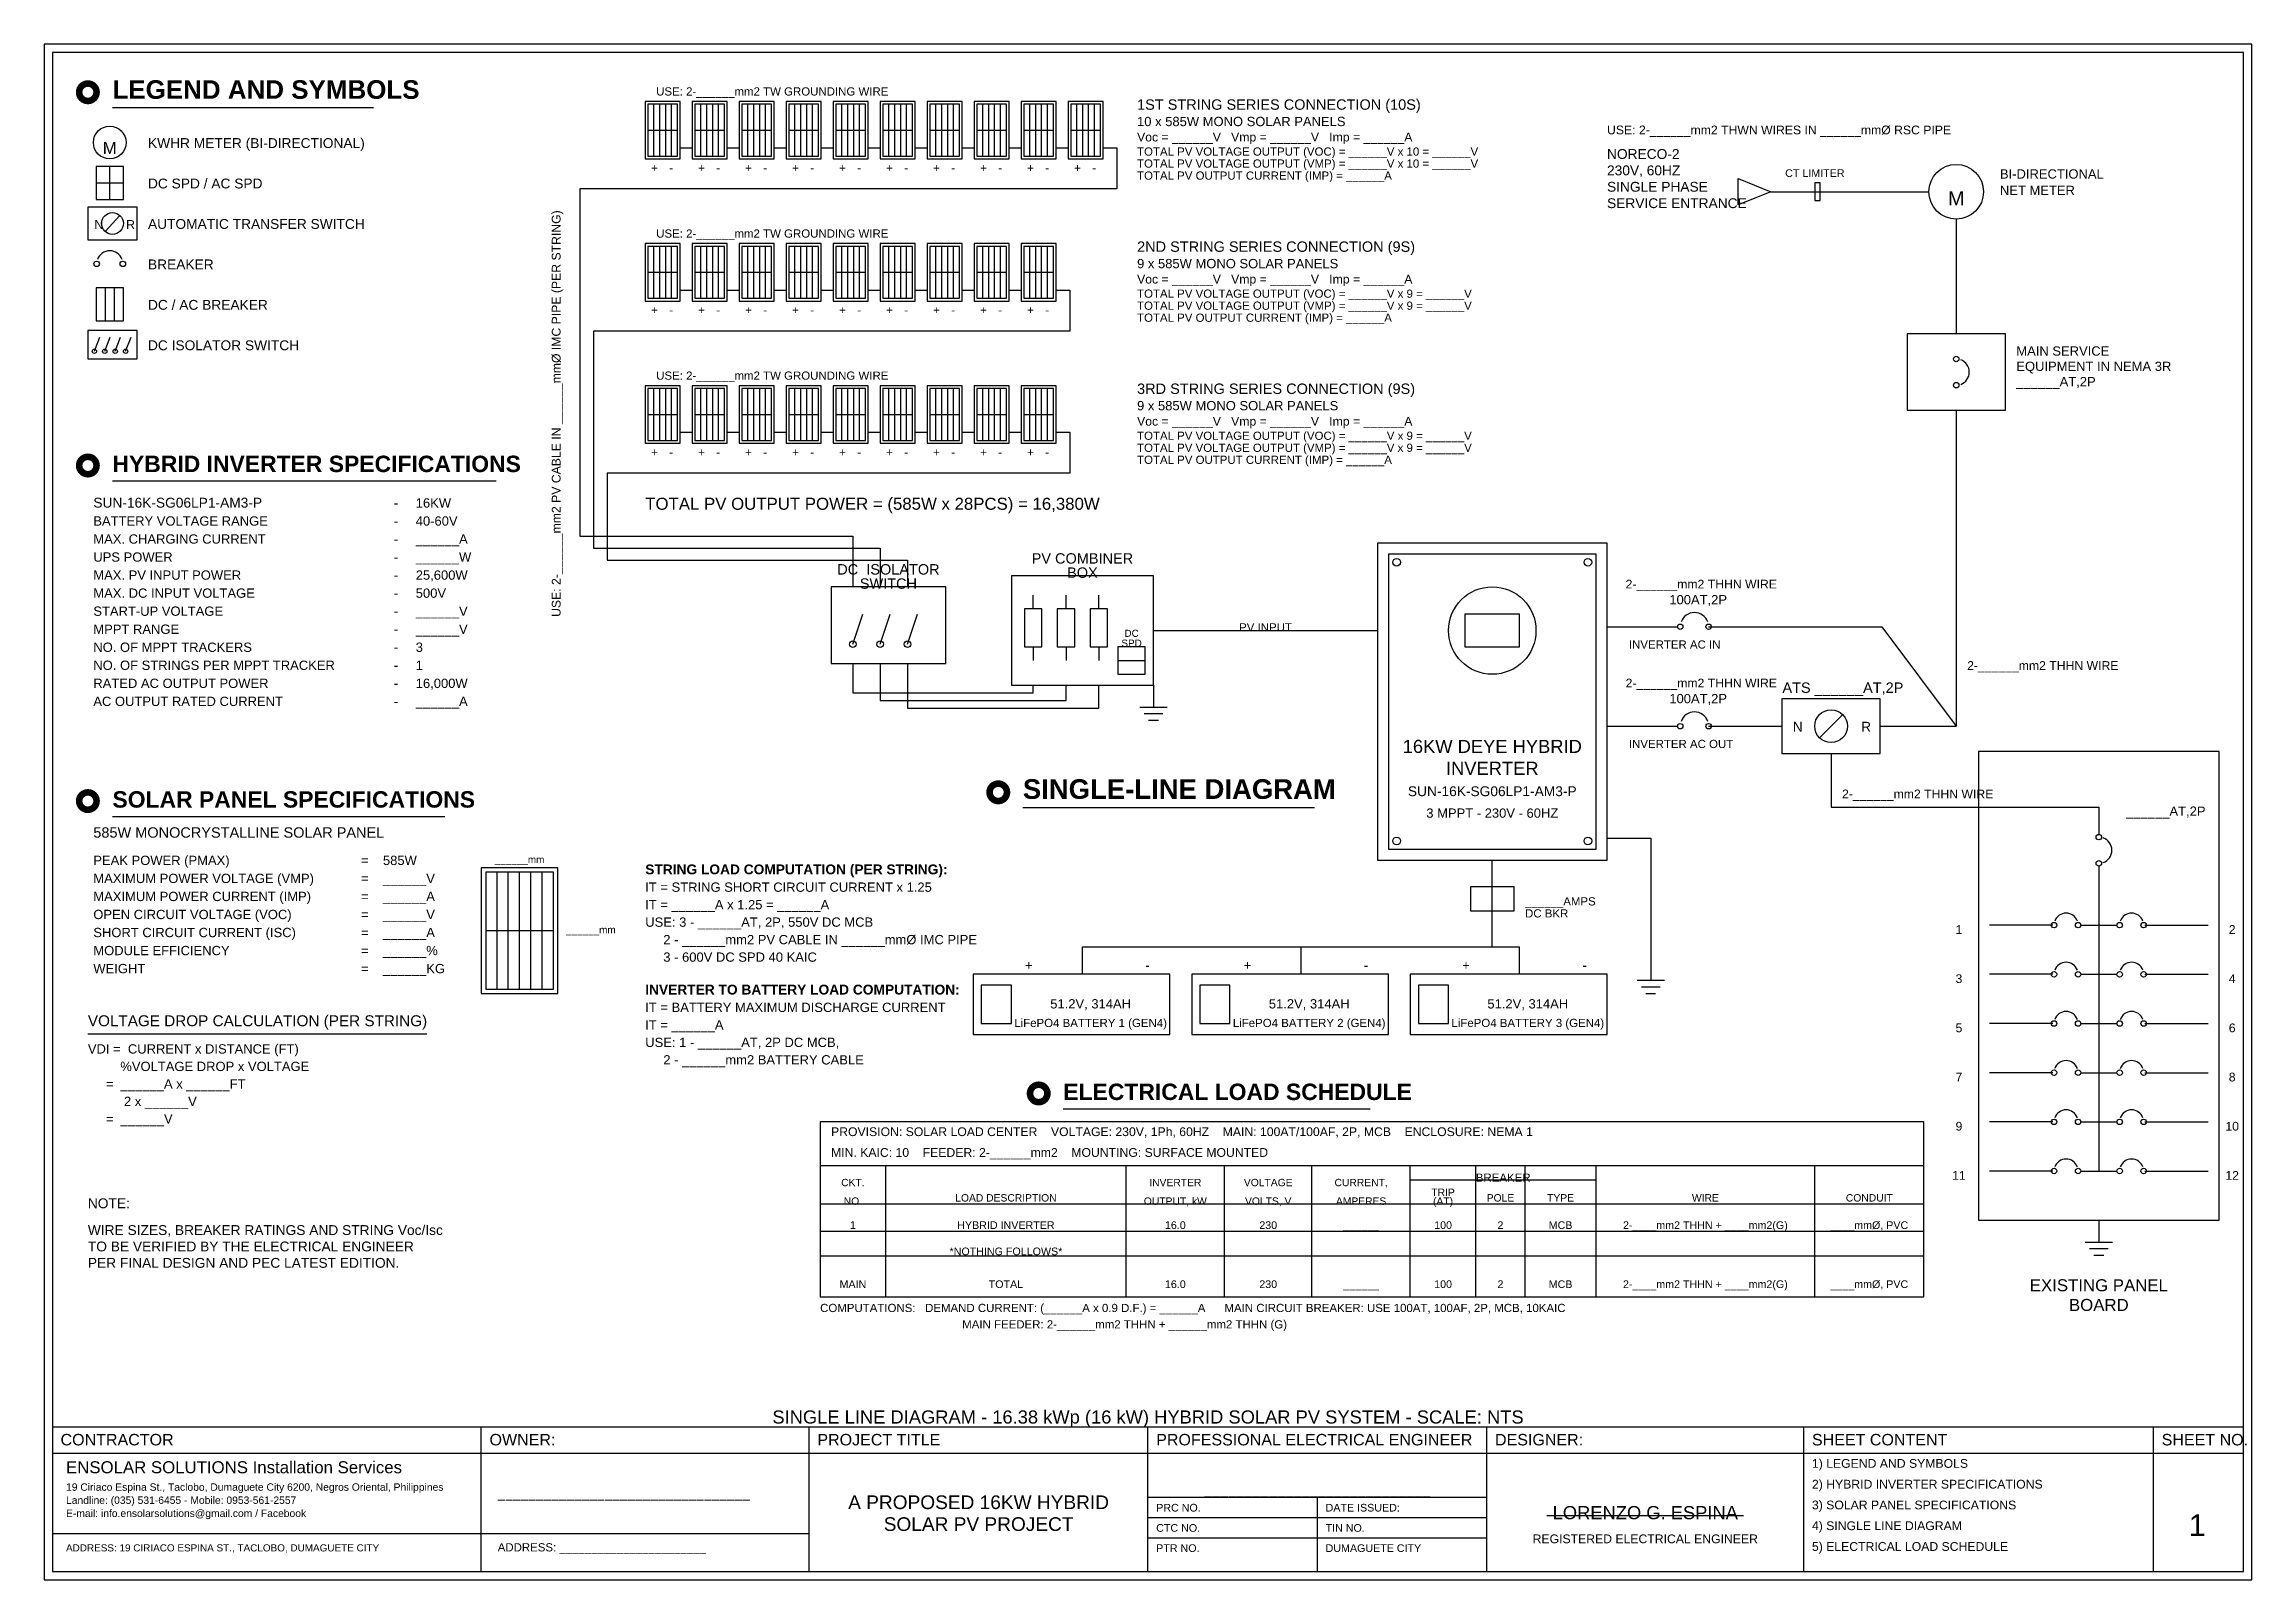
# Model space of a CAD drawing. Header units: metres. Extents: x 8 to 412, y 8 to 289.
import ezdxf
from ezdxf.enums import TextEntityAlignment as Align

# ---------------------------------------------------------------- set-up
doc = ezdxf.new("R2010")
doc.units = ezdxf.units.M
for name, color, linetype in [('AC', 5, 'Continuous'), ('BATTERY', 4, 'Continuous'), ('BORDER', 7, 'Continuous'), ('DC', 1, 'Continuous'), ('LEGEND', 7, 'Continuous'), ('NOTES', 8, 'Continuous'), ('PV', 3, 'Continuous'), ('TEXT', 7, 'Continuous'), ('TITLE', 7, 'Continuous')]:
    doc.layers.add(name, color=color, linetype=linetype)
doc.styles.add('ENSOLAR', font='arial.ttf')
doc.styles.add('ENSOLAR_BOLD', font='arialbd.ttf')

msp = doc.modelspace()

# ---------------------------------------------------------------- hatches: boundary and pattern name
at = {"layer": 'TEXT'}
h = msp.add_hatch(color=7, dxfattribs=at)
edge = h.paths.add_edge_path()
edge.add_arc((16, 280.2), 2.2, 0, 360)
edge = h.paths.add_edge_path()
edge.add_arc((16, 280.2), 1, 0, 360, ccw=False)
h = msp.add_hatch(color=7, dxfattribs=at)
edge = h.paths.add_edge_path()
edge.add_arc((16, 211.9), 2.2, 0, 360)
edge = h.paths.add_edge_path()
edge.add_arc((16, 211.9), 1, 0, 360, ccw=False)
h = msp.add_hatch(color=7, dxfattribs=at)
edge = h.paths.add_edge_path()
edge.add_arc((182.6, 152.1), 2.2, 0, 360)
edge = h.paths.add_edge_path()
edge.add_arc((182.6, 152.1), 1, 0, 360, ccw=False)
h = msp.add_hatch(color=7, dxfattribs=at)
edge = h.paths.add_edge_path()
edge.add_arc((16, 150.5), 2.2, 0, 360)
edge = h.paths.add_edge_path()
edge.add_arc((16, 150.5), 1, 0, 360, ccw=False)
h = msp.add_hatch(color=7, dxfattribs=at)
edge = h.paths.add_edge_path()
edge.add_arc((190, 97), 2.2, 0, 360)
edge = h.paths.add_edge_path()
edge.add_arc((190, 97), 1, 0, 360, ccw=False)

# ---------------------------------------------------------------- linework, layer by layer
at = {"layer": 'AC'}
for p, q in [((324, 262), (352.9, 262)), ((357.9, 257), (357.9, 236)), ((357.9, 222), (357.9, 164.2)), ((294, 182.4), (306.9, 182.4)), ((312.6, 182.4), (344.3, 182.4)), ((344.3, 182.4), (357.9, 164.2)), ((333, 162.2), (337, 166.2)), ((294, 164.2), (306.9, 164.2)), ((312.6, 164.2), (326, 164.2)), ((344, 164.2), (357.9, 164.2)), ((335, 159.2), (335, 149.4)), ((335, 149.4), (384, 149.4)), ((384, 149.4), (384, 144.4)), ((384, 138.6), (384, 82.8)), ((375.6, 127.8), (364, 127.8)), ((380.7, 127.8), (387.3, 127.8)), ((392.4, 127.8), (404, 127.8)), ((375.6, 118.8), (364, 118.8)), ((380.7, 118.8), (387.3, 118.8)), ((392.4, 118.8), (404, 118.8)), ((375.6, 109.8), (364, 109.8)), ((380.7, 109.8), (387.3, 109.8)), ((392.4, 109.8), (404, 109.8)), ((375.6, 100.8), (364, 100.8)), ((380.7, 100.8), (387.3, 100.8)), ((392.4, 100.8), (404, 100.8)), ((375.6, 91.8), (364, 91.8)), ((380.7, 91.8), (387.3, 91.8)), ((392.4, 91.8), (404, 91.8)), ((375.6, 82.8), (364, 82.8)), ((380.7, 82.8), (387.3, 82.8)), ((392.4, 82.8), (404, 82.8)), ((384, 73.8), (384, 69.8)), ((381.5, 69.8), (386.5, 69.8)), ((382.3, 68.6), (385.7, 68.6)), ((383.1, 67.4), (384.9, 67.4))]:
    msp.add_line(p, q, dxfattribs=at)
for points in [[(318, 259.6), (318, 264.4), (324, 262)], [(332, 260.4), (333, 260.4), (333, 263.6), (332, 263.6)], [(348.9, 222), (366.9, 222), (366.9, 236), (348.9, 236)], [(326, 159.2), (344, 159.2), (344, 169.2), (326, 169.2)], [(362, 73.8), (406, 73.8), (406, 159.6), (362, 159.6)]]:
    msp.add_lwpolyline(points, close=True, dxfattribs=at)
for centre, radius in [((357.9, 262), 5), ((357.9, 231.4), 0.5), ((357.9, 226.6), 0.5), ((307.4, 182.4), 0.5), ((312.6, 182.4), 0.5), ((335, 164.2), 3), ((307.4, 164.2), 0.5), ((312.6, 164.2), 0.5), ((384, 143.9), 0.5), ((384, 139.1), 0.5), ((375.8, 127.8), 0.5), ((380.2, 127.8), 0.5), ((387.8, 127.8), 0.5), ((392.2, 127.8), 0.5), ((375.8, 118.8), 0.5), ((380.2, 118.8), 0.5), ((387.8, 118.8), 0.5), ((392.2, 118.8), 0.5), ((375.8, 109.8), 0.5), ((380.2, 109.8), 0.5), ((387.8, 109.8), 0.5), ((392.2, 109.8), 0.5), ((375.8, 100.8), 0.5), ((380.2, 100.8), 0.5), ((387.8, 100.8), 0.5), ((392.2, 100.8), 0.5), ((375.8, 91.8), 0.5), ((380.2, 91.8), 0.5), ((387.8, 91.8), 0.5), ((392.2, 91.8), 0.5), ((375.8, 82.8), 0.5), ((380.2, 82.8), 0.5), ((387.8, 82.8), 0.5), ((392.2, 82.8), 0.5)]:
    msp.add_circle(centre, radius, dxfattribs=at)
for centre, radius, start, end in [((357.9, 229), 2.4, 290, 70), ((310, 182.4), 2.6, 20, 160), ((310, 164.2), 2.6, 20, 160), ((384, 141.5), 2.4, 290, 70), ((378, 127.8), 2.2, 20, 160), ((390, 127.8), 2.2, 20, 160), ((378, 118.8), 2.2, 20, 160), ((390, 118.8), 2.2, 20, 160), ((378, 109.8), 2.2, 20, 160), ((390, 109.8), 2.2, 20, 160), ((378, 100.8), 2.2, 20, 160), ((390, 100.8), 2.2, 20, 160), ((378, 91.8), 2.2, 20, 160), ((390, 91.8), 2.2, 20, 160), ((378, 82.8), 2.2, 20, 160), ((390, 82.8), 2.2, 20, 160)]:
    msp.add_arc(centre, radius, start, end, dxfattribs=at)
at = {"layer": 'BATTERY'}
for p, q in [((273, 123.8), (273, 139.7)), ((198, 118.8), (198, 123.8)), ((198, 123.8), (278, 123.8)), ((238, 118.8), (238, 123.8)), ((278, 118.8), (278, 123.8))]:
    msp.add_line(p, q, dxfattribs=at)
for points in [[(269, 130.4), (277, 130.4), (277, 134.8), (269, 134.8)], [(178, 107.8), (214, 107.8), (214, 118.8), (178, 118.8)], [(218, 107.8), (254, 107.8), (254, 118.8), (218, 118.8)], [(258, 107.8), (294, 107.8), (294, 118.8), (258, 118.8)], [(179.5, 109.8), (185, 109.8), (185, 116.8), (179.5, 116.8)], [(219.5, 109.8), (225, 109.8), (225, 116.8), (219.5, 116.8)], [(259.5, 109.8), (265, 109.8), (265, 116.8), (259.5, 116.8)]]:
    msp.add_lwpolyline(points, close=True, dxfattribs=at)
at = {"layer": 'BORDER'}
for points in [[(8, 8), (412, 8), (412, 289), (8, 289)], [(9.5, 9.5), (410.5, 9.5), (410.5, 287.5), (9.5, 287.5)]]:
    msp.add_lwpolyline(points, close=True, dxfattribs=at)
at = {"layer": 'DC'}
for p, q in [((201.8, 270), (204.3, 270)), ((204.3, 270), (204.3, 262.5)), ((204.3, 262.5), (106, 262.5)), ((106, 262.5), (106, 199)), ((193.2, 244), (195.7, 244)), ((195.7, 244), (195.7, 236.5)), ((195.7, 236.5), (108.5, 236.5)), ((108.5, 236.5), (108.5, 196.8)), ((193.2, 218), (195.7, 218)), ((195.7, 218), (195.7, 210.5)), ((195.7, 210.5), (111, 210.5)), ((111, 210.5), (111, 194.6)), ((106, 199), (156, 199)), ((156, 199), (156, 189.7)), ((108.5, 196.8), (161, 196.8)), ((111, 194.6), (166, 194.6)), ((161, 196.8), (161, 189.7)), ((166, 194.6), (166, 189.7)), ((189, 185.7), (189, 188.2)), ((195, 185.7), (195, 188.2)), ((201, 185.7), (201, 188.2)), ((156, 179.2), (157.8, 184.7)), ((161, 179.2), (162.8, 184.7)), ((166, 179.2), (167.8, 184.7)), ((189, 178.7), (189, 176.2)), ((195, 178.7), (195, 176.2)), ((201, 178.7), (201, 176.2)), ((211, 181.7), (252, 181.7)), ((156, 175.7), (156, 170.3)), ((161, 175.7), (161, 168.9)), ((166, 175.7), (166, 167.5)), ((204.5, 176.2), (209.5, 176.2)), ((156, 170.3), (189, 170.3)), ((189, 170.3), (189, 171.7)), ((195, 168.9), (195, 171.7)), ((201, 167.5), (201, 171.7)), ((211, 171.7), (211, 167.7)), ((161, 168.9), (195, 168.9)), ((166, 167.5), (201, 167.5)), ((208.5, 167.7), (213.5, 167.7)), ((209.3, 166.5), (212.7, 166.5)), ((210.1, 165.3), (211.9, 165.3)), ((294, 143.7), (302, 143.7)), ((302, 143.7), (302, 121.7)), ((302, 121.7), (302, 117.7)), ((299.5, 117.7), (304.5, 117.7)), ((300.3, 116.5), (303.7, 116.5)), ((301.1, 115.3), (302.9, 115.3))]:
    msp.add_line(p, q, dxfattribs=at)
for points in [[(252, 139.7), (294, 139.7), (294, 197.7), (252, 197.7)], [(254, 141.7), (292, 141.7), (292, 195.7), (254, 195.7)], [(185, 171.7), (211, 171.7), (211, 191.7), (185, 191.7)], [(152, 175.7), (173, 175.7), (173, 189.7), (152, 189.7)], [(187.4, 178.7), (190.6, 178.7), (190.6, 185.7), (187.4, 185.7)], [(193.4, 178.7), (196.6, 178.7), (196.6, 185.7), (193.4, 185.7)], [(199.4, 178.7), (202.6, 178.7), (202.6, 185.7), (199.4, 185.7)], [(268, 178.7), (278, 178.7), (278, 184.7), (268, 184.7)], [(204.5, 173.7), (209.5, 173.7), (209.5, 178.7), (204.5, 178.7)]]:
    msp.add_lwpolyline(points, close=True, dxfattribs=at)
for centre, radius in [((255.5, 194.2), 0.7), ((290.5, 194.2), 0.7), ((273, 181.7), 8), ((156, 179.2), 0.6), ((161, 179.2), 0.6), ((166, 179.2), 0.6), ((255.5, 143.2), 0.7), ((290.5, 143.2), 0.7)]:
    msp.add_circle(centre, radius, dxfattribs=at)
at = {"layer": 'LEGEND'}
for p, q in [((17.5, 263.6), (22.5, 263.6)), ((20, 260.6), (20, 266.6)), ((19.2, 254.8), (21.8, 257.6)), ((19.2, 238.4), (19.2, 244.4)), ((20.9, 238.4), (20.9, 244.4)), ((17.2, 232.8), (18.2, 235.4)), ((19.1, 232.8), (20.1, 235.4)), ((21, 232.8), (22, 235.4)), ((22.9, 232.8), (23.9, 235.4))]:
    msp.add_line(p, q, dxfattribs=at)
for points in [[(17.5, 260.6), (22.5, 260.6), (22.5, 266.6), (17.5, 266.6)], [(16, 253.2), (25, 253.2), (25, 259.2), (16, 259.2)], [(17.5, 238.4), (22.5, 238.4), (22.5, 244.4), (17.5, 244.4)], [(16, 231.4), (25, 231.4), (25, 236.6), (16, 236.6)]]:
    msp.add_lwpolyline(points, close=True, dxfattribs=at)
for centre, radius in [((20, 271), 3), ((20.5, 256.2), 2), ((17.6, 248.8), 0.5), ((22.4, 248.8), 0.5), ((17.2, 232.8), 0.4), ((19.1, 232.8), 0.4), ((21, 232.8), 0.4), ((22.9, 232.8), 0.4)]:
    msp.add_circle(centre, radius, dxfattribs=at)
msp.add_arc((20, 248.8), 2.4, 20, 160, dxfattribs=at)
at = {"layer": 'PV'}
for p, q in [((119.58, 268.5), (119.58, 278)), ((120.66, 268.5), (120.66, 278)), ((121.74, 268.5), (121.74, 278)), ((122.82, 268.5), (122.82, 278)), ((128.18, 268.5), (128.18, 278)), ((129.26, 268.5), (129.26, 278)), ((130.34, 268.5), (130.34, 278)), ((131.42, 268.5), (131.42, 278)), ((136.78, 268.5), (136.78, 278)), ((137.86, 268.5), (137.86, 278)), ((138.94, 268.5), (138.94, 278)), ((140.02, 268.5), (140.02, 278)), ((145.38, 268.5), (145.38, 278)), ((146.46, 268.5), (146.46, 278)), ((147.54, 268.5), (147.54, 278)), ((148.62, 268.5), (148.62, 278)), ((153.98, 268.5), (153.98, 278)), ((155.06, 268.5), (155.06, 278)), ((156.14, 268.5), (156.14, 278)), ((157.22, 268.5), (157.22, 278)), ((162.58, 268.5), (162.58, 278)), ((163.66, 268.5), (163.66, 278)), ((164.74, 268.5), (164.74, 278)), ((165.82, 268.5), (165.82, 278)), ((171.18, 268.5), (171.18, 278)), ((172.26, 268.5), (172.26, 278)), ((173.34, 268.5), (173.34, 278)), ((174.42, 268.5), (174.42, 278)), ((179.78, 268.5), (179.78, 278)), ((180.86, 268.5), (180.86, 278)), ((181.94, 268.5), (181.94, 278)), ((183.02, 268.5), (183.02, 278)), ((188.38, 268.5), (188.38, 278)), ((189.46, 268.5), (189.46, 278)), ((190.54, 268.5), (190.54, 278)), ((191.62, 268.5), (191.62, 278)), ((196.98, 268.5), (196.98, 278)), ((198.06, 268.5), (198.06, 278)), ((199.14, 268.5), (199.14, 278)), ((200.22, 268.5), (200.22, 278)), ((118.5, 273.25), (123.9, 273.25)), ((127.1, 273.25), (132.5, 273.25)), ((135.7, 273.25), (141.1, 273.25)), ((144.3, 273.25), (149.7, 273.25)), ((152.9, 273.25), (158.3, 273.25)), ((161.5, 273.25), (166.9, 273.25)), ((170.1, 273.25), (175.5, 273.25)), ((178.7, 273.25), (184.1, 273.25)), ((187.3, 273.25), (192.7, 273.25)), ((195.9, 273.25), (201.3, 273.25)), ((124.4, 270), (126.6, 270)), ((133, 270), (135.2, 270)), ((141.6, 270), (143.8, 270)), ((150.2, 270), (152.4, 270)), ((158.8, 270), (161, 270)), ((167.4, 270), (169.6, 270)), ((176, 270), (178.2, 270)), ((184.6, 270), (186.8, 270)), ((193.2, 270), (195.4, 270)), ((119.58, 242.5), (119.58, 252)), ((120.66, 242.5), (120.66, 252)), ((121.74, 242.5), (121.74, 252)), ((122.82, 242.5), (122.82, 252)), ((128.18, 242.5), (128.18, 252)), ((129.26, 242.5), (129.26, 252)), ((130.34, 242.5), (130.34, 252)), ((131.42, 242.5), (131.42, 252)), ((136.78, 242.5), (136.78, 252)), ((137.86, 242.5), (137.86, 252)), ((138.94, 242.5), (138.94, 252)), ((140.02, 242.5), (140.02, 252)), ((145.38, 242.5), (145.38, 252)), ((146.46, 242.5), (146.46, 252)), ((147.54, 242.5), (147.54, 252)), ((148.62, 242.5), (148.62, 252)), ((153.98, 242.5), (153.98, 252)), ((155.06, 242.5), (155.06, 252)), ((156.14, 242.5), (156.14, 252)), ((157.22, 242.5), (157.22, 252)), ((162.58, 242.5), (162.58, 252)), ((163.66, 242.5), (163.66, 252)), ((164.74, 242.5), (164.74, 252)), ((165.82, 242.5), (165.82, 252)), ((171.18, 242.5), (171.18, 252)), ((172.26, 242.5), (172.26, 252)), ((173.34, 242.5), (173.34, 252)), ((174.42, 242.5), (174.42, 252)), ((179.78, 242.5), (179.78, 252)), ((180.86, 242.5), (180.86, 252)), ((181.94, 242.5), (181.94, 252)), ((183.02, 242.5), (183.02, 252)), ((188.38, 242.5), (188.38, 252)), ((189.46, 242.5), (189.46, 252)), ((190.54, 242.5), (190.54, 252)), ((191.62, 242.5), (191.62, 252)), ((118.5, 247.25), (123.9, 247.25)), ((127.1, 247.25), (132.5, 247.25)), ((135.7, 247.25), (141.1, 247.25)), ((144.3, 247.25), (149.7, 247.25)), ((152.9, 247.25), (158.3, 247.25)), ((161.5, 247.25), (166.9, 247.25)), ((170.1, 247.25), (175.5, 247.25)), ((178.7, 247.25), (184.1, 247.25)), ((187.3, 247.25), (192.7, 247.25)), ((124.4, 244), (126.6, 244)), ((133, 244), (135.2, 244)), ((141.6, 244), (143.8, 244)), ((150.2, 244), (152.4, 244)), ((158.8, 244), (161, 244)), ((167.4, 244), (169.6, 244)), ((176, 244), (178.2, 244)), ((184.6, 244), (186.8, 244)), ((119.58, 216.5), (119.58, 226)), ((120.66, 216.5), (120.66, 226)), ((121.74, 216.5), (121.74, 226)), ((122.82, 216.5), (122.82, 226)), ((128.18, 216.5), (128.18, 226)), ((129.26, 216.5), (129.26, 226)), ((130.34, 216.5), (130.34, 226)), ((131.42, 216.5), (131.42, 226)), ((136.78, 216.5), (136.78, 226)), ((137.86, 216.5), (137.86, 226)), ((138.94, 216.5), (138.94, 226)), ((140.02, 216.5), (140.02, 226)), ((145.38, 216.5), (145.38, 226)), ((146.46, 216.5), (146.46, 226)), ((147.54, 216.5), (147.54, 226)), ((148.62, 216.5), (148.62, 226)), ((153.98, 216.5), (153.98, 226)), ((155.06, 216.5), (155.06, 226)), ((156.14, 216.5), (156.14, 226)), ((157.22, 216.5), (157.22, 226)), ((162.58, 216.5), (162.58, 226)), ((163.66, 216.5), (163.66, 226)), ((164.74, 216.5), (164.74, 226)), ((165.82, 216.5), (165.82, 226)), ((171.18, 216.5), (171.18, 226)), ((172.26, 216.5), (172.26, 226)), ((173.34, 216.5), (173.34, 226)), ((174.42, 216.5), (174.42, 226)), ((179.78, 216.5), (179.78, 226)), ((180.86, 216.5), (180.86, 226)), ((181.94, 216.5), (181.94, 226)), ((183.02, 216.5), (183.02, 226)), ((188.38, 216.5), (188.38, 226)), ((189.46, 216.5), (189.46, 226)), ((190.54, 216.5), (190.54, 226)), ((191.62, 216.5), (191.62, 226)), ((118.5, 221.25), (123.9, 221.25)), ((127.1, 221.25), (132.5, 221.25)), ((135.7, 221.25), (141.1, 221.25)), ((144.3, 221.25), (149.7, 221.25)), ((152.9, 221.25), (158.3, 221.25)), ((161.5, 221.25), (166.9, 221.25)), ((170.1, 221.25), (175.5, 221.25)), ((178.7, 221.25), (184.1, 221.25)), ((187.3, 221.25), (192.7, 221.25)), ((124.4, 218), (126.6, 218)), ((133, 218), (135.2, 218)), ((141.6, 218), (143.8, 218)), ((150.2, 218), (152.4, 218)), ((158.8, 218), (161, 218)), ((167.4, 218), (169.6, 218)), ((176, 218), (178.2, 218)), ((184.6, 218), (186.8, 218)), ((90.87, 116.1), (90.87, 137.5)), ((92.94, 116.1), (92.94, 137.5)), ((95.01, 116.1), (95.01, 137.5)), ((97.08, 116.1), (97.08, 137.5)), ((99.15, 116.1), (99.15, 137.5)), ((88.8, 126.8), (101.2, 126.8))]:
    msp.add_line(p, q, dxfattribs=at)
for points in [[(118, 268), (124.4, 268), (124.4, 278.5), (118, 278.5)], [(118.5, 268.5), (123.9, 268.5), (123.9, 278), (118.5, 278)], [(126.6, 268), (133, 268), (133, 278.5), (126.6, 278.5)], [(127.1, 268.5), (132.5, 268.5), (132.5, 278), (127.1, 278)], [(135.2, 268), (141.6, 268), (141.6, 278.5), (135.2, 278.5)], [(135.7, 268.5), (141.1, 268.5), (141.1, 278), (135.7, 278)], [(143.8, 268), (150.2, 268), (150.2, 278.5), (143.8, 278.5)], [(144.3, 268.5), (149.7, 268.5), (149.7, 278), (144.3, 278)], [(152.4, 268), (158.8, 268), (158.8, 278.5), (152.4, 278.5)], [(152.9, 268.5), (158.3, 268.5), (158.3, 278), (152.9, 278)], [(161, 268), (167.4, 268), (167.4, 278.5), (161, 278.5)], [(161.5, 268.5), (166.9, 268.5), (166.9, 278), (161.5, 278)], [(169.6, 268), (176, 268), (176, 278.5), (169.6, 278.5)], [(170.1, 268.5), (175.5, 268.5), (175.5, 278), (170.1, 278)], [(178.2, 268), (184.6, 268), (184.6, 278.5), (178.2, 278.5)], [(178.7, 268.5), (184.1, 268.5), (184.1, 278), (178.7, 278)], [(186.8, 268), (193.2, 268), (193.2, 278.5), (186.8, 278.5)], [(187.3, 268.5), (192.7, 268.5), (192.7, 278), (187.3, 278)], [(195.4, 268), (201.8, 268), (201.8, 278.5), (195.4, 278.5)], [(195.9, 268.5), (201.3, 268.5), (201.3, 278), (195.9, 278)], [(118, 242), (124.4, 242), (124.4, 252.5), (118, 252.5)], [(118.5, 242.5), (123.9, 242.5), (123.9, 252), (118.5, 252)], [(126.6, 242), (133, 242), (133, 252.5), (126.6, 252.5)], [(127.1, 242.5), (132.5, 242.5), (132.5, 252), (127.1, 252)], [(135.2, 242), (141.6, 242), (141.6, 252.5), (135.2, 252.5)], [(135.7, 242.5), (141.1, 242.5), (141.1, 252), (135.7, 252)], [(143.8, 242), (150.2, 242), (150.2, 252.5), (143.8, 252.5)], [(144.3, 242.5), (149.7, 242.5), (149.7, 252), (144.3, 252)], [(152.4, 242), (158.8, 242), (158.8, 252.5), (152.4, 252.5)], [(152.9, 242.5), (158.3, 242.5), (158.3, 252), (152.9, 252)], [(161, 242), (167.4, 242), (167.4, 252.5), (161, 252.5)], [(161.5, 242.5), (166.9, 242.5), (166.9, 252), (161.5, 252)], [(169.6, 242), (176, 242), (176, 252.5), (169.6, 252.5)], [(170.1, 242.5), (175.5, 242.5), (175.5, 252), (170.1, 252)], [(178.2, 242), (184.6, 242), (184.6, 252.5), (178.2, 252.5)], [(178.7, 242.5), (184.1, 242.5), (184.1, 252), (178.7, 252)], [(186.8, 242), (193.2, 242), (193.2, 252.5), (186.8, 252.5)], [(187.3, 242.5), (192.7, 242.5), (192.7, 252), (187.3, 252)], [(118, 216), (124.4, 216), (124.4, 226.5), (118, 226.5)], [(126.6, 216), (133, 216), (133, 226.5), (126.6, 226.5)], [(135.2, 216), (141.6, 216), (141.6, 226.5), (135.2, 226.5)], [(143.8, 216), (150.2, 216), (150.2, 226.5), (143.8, 226.5)], [(152.4, 216), (158.8, 216), (158.8, 226.5), (152.4, 226.5)], [(161, 216), (167.4, 216), (167.4, 226.5), (161, 226.5)], [(169.6, 216), (176, 216), (176, 226.5), (169.6, 226.5)], [(178.2, 216), (184.6, 216), (184.6, 226.5), (178.2, 226.5)], [(186.8, 216), (193.2, 216), (193.2, 226.5), (186.8, 226.5)], [(118.5, 216.5), (123.9, 216.5), (123.9, 226), (118.5, 226)], [(127.1, 216.5), (132.5, 216.5), (132.5, 226), (127.1, 226)], [(135.7, 216.5), (141.1, 216.5), (141.1, 226), (135.7, 226)], [(144.3, 216.5), (149.7, 216.5), (149.7, 226), (144.3, 226)], [(152.9, 216.5), (158.3, 216.5), (158.3, 226), (152.9, 226)], [(161.5, 216.5), (166.9, 216.5), (166.9, 226), (161.5, 226)], [(170.1, 216.5), (175.5, 216.5), (175.5, 226), (170.1, 226)], [(178.7, 216.5), (184.1, 216.5), (184.1, 226), (178.7, 226)], [(187.3, 216.5), (192.7, 216.5), (192.7, 226), (187.3, 226)], [(88, 115.3), (102, 115.3), (102, 138.3), (88, 138.3)], [(88.8, 116.1), (101.2, 116.1), (101.2, 137.5), (88.8, 137.5)]]:
    msp.add_lwpolyline(points, close=True, dxfattribs=at)
at = {"layer": 'TEXT'}
for p, q in [((20.5, 277.4), (68.24, 277.4)), ((20.5, 209.1), (90.7, 209.1)), ((20.5, 147.7), (81.34, 147.7)), ((187.1, 149.3), (240.45, 149.3)), ((16, 107.9), (78, 107.9)), ((194.5, 94.2), (250.66, 94.2)), ((150, 83.8), (352, 83.8)), ((162, 59.8), (162, 83.8)), ((206, 59.8), (206, 83.8)), ((224, 59.8), (224, 83.8)), ((240, 59.8), (240, 83.8)), ((258, 59.8), (258, 83.8)), ((258, 81.2), (292, 81.2)), ((270, 59.8), (270, 83.8)), ((279, 59.8), (279, 83.8)), ((292, 59.8), (292, 83.8)), ((332, 59.8), (332, 83.8)), ((150, 76.8), (352, 76.8)), ((150, 71.8), (352, 71.8)), ((150, 67.3), (352, 67.3))]:
    msp.add_line(p, q, dxfattribs=at)
msp.add_lwpolyline([(150, 59.8), (352, 59.8), (352, 91.8), (150, 91.8)], close=True, dxfattribs=at)
at = {"layer": 'TITLE'}
for p, q in [((9.5, 36), (410.5, 36)), ((88, 9.5), (88, 36)), ((148, 9.5), (148, 36)), ((210, 9.5), (210, 36)), ((272, 9.5), (272, 36)), ((330, 9.5), (330, 36)), ((394, 9.5), (394, 36)), ((9.5, 31.2), (410.5, 31.2)), ((210, 23.1), (272, 23.1)), ((241, 9.5), (241, 23.1)), ((9.5, 16.5), (88, 16.5)), ((88, 16.5), (148, 16.5)), ((210, 19.4), (272, 19.4)), ((283, 19.8), (319, 19.8)), ((210, 15.7), (272, 15.7))]:
    msp.add_line(p, q, dxfattribs=at)

# ---------------------------------------------------------------- texts
at = {"layer": 'AC', "style": 'ENSOLAR'}
for s, height, p in [('M', 2.6, (357.9, 260.8)), ('1', 1.6, (358.4, 127)), ('2', 1.6, (408.4, 127)), ('3', 1.6, (358.4, 118)), ('4', 1.6, (408.4, 118)), ('5', 1.6, (358.4, 109)), ('6', 1.6, (408.4, 109)), ('7', 1.6, (358.4, 100)), ('8', 1.6, (408.4, 100)), ('9', 1.6, (358.4, 91)), ('10', 1.6, (408.4, 91)), ('11', 1.6, (358.4, 82)), ('12', 1.6, (408.4, 82))]:
    msp.add_text(s, height=height, dxfattribs=at).set_placement(p, align=Align.MIDDLE_CENTER)
for s, p in [('N', (328, 163.2)), ('R', (340.5, 163.2))]:
    msp.add_text(s, height=1.8, dxfattribs=at).set_placement(p)
at = {"layer": 'BATTERY', "style": 'ENSOLAR'}
for s, p in [('+', (187.5, 119.6)), ('-', (209.5, 119.6)), ('+', (227.5, 119.6)), ('-', (249.5, 119.6)), ('+', (267.5, 119.6)), ('-', (289.5, 119.6))]:
    msp.add_text(s, height=1.7, dxfattribs=at).set_placement(p)
at = {"layer": 'LEGEND', "style": 'ENSOLAR'}
msp.add_text('M', height=2.2, dxfattribs=at).set_placement((20, 270), align=Align.MIDDLE_CENTER)
for s, height, p in [('KWHR METER (BI-DIRECTIONAL)', 1.8, (27, 270)), ('DC SPD / AC SPD', 1.8, (27, 262.6)), ('N', 1.6, (17.2, 255.2)), ('R', 1.6, (23, 255.2)), ('AUTOMATIC TRANSFER SWITCH', 1.8, (27, 255.2)), ('BREAKER', 1.8, (27, 247.8)), ('DC / AC BREAKER', 1.8, (27, 240.4)), ('DC ISOLATOR SWITCH', 1.8, (27, 233))]:
    msp.add_text(s, height=height, dxfattribs=at).set_placement(p)
at = {"layer": 'NOTES', "style": 'ENSOLAR'}
for s, height, p in [('USE: 2-______mm2 TW GROUNDING WIRE', 1.5, (120, 279.6)), ('USE: 2-______mm2 THWN WIRES IN ______mm%%c RSC PIPE', 1.6, (294, 272.5)), ('CT LIMITER', 1.4, (326.6, 264.7)), ('USE: 2-______mm2 TW GROUNDING WIRE', 1.5, (120, 253.6)), ('USE: 2-______mm2 TW GROUNDING WIRE', 1.5, (120, 227.6)), ('2-______mm2 THHN WIRE', 1.6, (297.4, 189.4)), ('INVERTER AC IN', 1.5, (298, 178.4)), ('2-______mm2 THHN WIRE', 1.6, (359.9, 174.5)), ('2-______mm2 THHN WIRE', 1.6, (297.4, 171.3)), ('INVERTER AC OUT', 1.5, (298, 160.2)), ('2-______mm2 THHN WIRE', 1.6, (337, 151)), ('______mm', 1.3, (103.5, 126.3)), ('NOTE:', 1.8, (16, 76)), ('WIRE SIZES, BREAKER RATINGS AND STRING Voc/Isc', 1.8, (16, 71.1)), ('TO BE VERIFIED BY THE ELECTRICAL ENGINEER', 1.8, (16, 68.1)), ('PER FINAL DESIGN AND PEC LATEST EDITION.', 1.8, (16, 65.1))]:
    msp.add_text(s, height=height, dxfattribs=at).set_placement(p)
msp.add_text('USE: 2-______mm2 PV CABLE IN ______mm%%c IMC PIPE (PER STRING)', height=1.6, rotation=90, dxfattribs=at).set_placement((102.5, 184.2))
for s, height, p in [('PV INPUT', 1.5, (231.5, 182.3)), ('______mm', 1.3, (95, 139.8))]:
    msp.add_text(s, height=height, dxfattribs=at).set_placement(p, align=Align.MIDDLE_CENTER)
at = {"layer": 'PV', "style": 'ENSOLAR'}
for s, p in [('+', (119.1, 265.6)), ('+', (127.7, 265.6)), ('+', (136.3, 265.6)), ('+', (144.9, 265.6)), ('+', (153.5, 265.6)), ('+', (162.1, 265.6)), ('+', (170.7, 265.6)), ('+', (179.3, 265.6)), ('+', (187.9, 265.6)), ('+', (196.5, 265.6)), ('-', (122.4, 265.6)), ('-', (131, 265.6)), ('-', (139.6, 265.6)), ('-', (148.2, 265.6)), ('-', (156.8, 265.6)), ('-', (165.4, 265.6)), ('-', (174, 265.6)), ('-', (182.6, 265.6)), ('-', (191.2, 265.6)), ('-', (199.8, 265.6)), ('+', (119.1, 239.6)), ('-', (122.4, 239.6)), ('+', (127.7, 239.6)), ('-', (131, 239.6)), ('+', (136.3, 239.6)), ('-', (139.6, 239.6)), ('+', (144.9, 239.6)), ('-', (148.2, 239.6)), ('+', (153.5, 239.6)), ('-', (156.8, 239.6)), ('+', (162.1, 239.6)), ('-', (165.4, 239.6)), ('+', (170.7, 239.6)), ('-', (174, 239.6)), ('+', (179.3, 239.6)), ('-', (182.6, 239.6)), ('+', (187.9, 239.6)), ('-', (191.2, 239.6)), ('+', (119.1, 213.6)), ('-', (122.4, 213.6)), ('+', (127.7, 213.6)), ('-', (131, 213.6)), ('+', (136.3, 213.6)), ('-', (139.6, 213.6)), ('+', (144.9, 213.6)), ('-', (148.2, 213.6)), ('+', (153.5, 213.6)), ('-', (156.8, 213.6)), ('+', (162.1, 213.6)), ('-', (165.4, 213.6)), ('+', (170.7, 213.6)), ('-', (174, 213.6)), ('+', (179.3, 213.6)), ('-', (182.6, 213.6)), ('+', (187.9, 213.6)), ('-', (191.2, 213.6))]:
    msp.add_text(s, height=1.5, dxfattribs=at).set_placement(p)
at = {"layer": 'TEXT'}
for s, height, style, p in [('LEGEND AND SYMBOLS', 3.4, 'ENSOLAR_BOLD', (20.5, 279)), ('1ST STRING SERIES CONNECTION (10S)', 1.9, 'ENSOLAR', (208, 277)), ('10 x 585W MONO SOLAR PANELS', 1.7, 'ENSOLAR', (208, 274)), ('Voc = ______V   Vmp = ______V   Imp = ______A', 1.6, 'ENSOLAR', (208, 271.2)), ('TOTAL PV VOLTAGE OUTPUT (VOC) = ______V x 10 = ______V', 1.5, 'ENSOLAR', (208, 268.6)), ('TOTAL PV VOLTAGE OUTPUT (VMP) = ______V x 10 = ______V', 1.5, 'ENSOLAR', (208, 266.4)), ('230V, 60HZ', 1.8, 'ENSOLAR', (294, 265)), ('NORECO-2', 1.8, 'ENSOLAR', (294, 268)), ('TOTAL PV OUTPUT CURRENT (IMP) = ______A', 1.5, 'ENSOLAR', (208, 264.2)), ('SINGLE PHASE', 1.8, 'ENSOLAR', (294, 262)), ('BI-DIRECTIONAL', 1.7, 'ENSOLAR', (365.9, 264.4)), ('NET METER', 1.7, 'ENSOLAR', (365.9, 261.4)), ('SERVICE ENTRANCE', 1.8, 'ENSOLAR', (294, 259)), ('2ND STRING SERIES CONNECTION (9S)', 1.9, 'ENSOLAR', (208, 251)), ('Voc = ______V   Vmp = ______V   Imp = ______A', 1.6, 'ENSOLAR', (208, 245.2)), ('9 x 585W MONO SOLAR PANELS', 1.7, 'ENSOLAR', (208, 248)), ('TOTAL PV VOLTAGE OUTPUT (VOC) = ______V x 9 = ______V', 1.5, 'ENSOLAR', (208, 242.6)), ('TOTAL PV VOLTAGE OUTPUT (VMP) = ______V x 9 = ______V', 1.5, 'ENSOLAR', (208, 240.4)), ('TOTAL PV OUTPUT CURRENT (IMP) = ______A', 1.5, 'ENSOLAR', (208, 238.2)), ('MAIN SERVICE', 1.7, 'ENSOLAR', (368.9, 232)), ('EQUIPMENT IN NEMA 3R', 1.7, 'ENSOLAR', (368.9, 229.2)), ('3RD STRING SERIES CONNECTION (9S)', 1.9, 'ENSOLAR', (208, 225)), ('______AT,2P', 1.7, 'ENSOLAR', (368.9, 226.4)), ('9 x 585W MONO SOLAR PANELS', 1.7, 'ENSOLAR', (208, 222)), ('Voc = ______V   Vmp = ______V   Imp = ______A', 1.6, 'ENSOLAR', (208, 219.2)), ('TOTAL PV VOLTAGE OUTPUT (VOC) = ______V x 9 = ______V', 1.5, 'ENSOLAR', (208, 216.6)), ('TOTAL PV VOLTAGE OUTPUT (VMP) = ______V x 9 = ______V', 1.5, 'ENSOLAR', (208, 214.4)), ('HYBRID INVERTER SPECIFICATIONS', 3, 'ENSOLAR_BOLD', (20.5, 210.7)), ('TOTAL PV OUTPUT CURRENT (IMP) = ______A', 1.5, 'ENSOLAR', (208, 212.2)), ('TOTAL PV OUTPUT POWER = (585W x 28PCS) = 16,380W', 2.2, 'ENSOLAR', (118, 203.8)), ('SUN-16K-SG06LP1-AM3-P', 1.8, 'ENSOLAR', (17, 204.2)), ('BATTERY VOLTAGE RANGE', 1.7, 'ENSOLAR', (17, 200.9)), ('-', 1.7, 'ENSOLAR', (72, 204.2)), ('40-60V', 1.7, 'ENSOLAR', (76, 200.9)), ('16KW', 1.7, 'ENSOLAR', (76, 204.2)), ('MAX. CHARGING CURRENT', 1.7, 'ENSOLAR', (17, 197.6)), ('-', 1.7, 'ENSOLAR', (72, 200.9)), ('-', 1.7, 'ENSOLAR', (72, 197.6)), ('______A', 1.7, 'ENSOLAR', (76, 197.6)), ('UPS POWER', 1.7, 'ENSOLAR', (17, 194.3)), ('-', 1.7, 'ENSOLAR', (72, 194.3)), ('______W', 1.7, 'ENSOLAR', (76, 194.3)), ('MAX. PV INPUT POWER', 1.7, 'ENSOLAR', (17, 191)), ('-', 1.7, 'ENSOLAR', (72, 191)), ('25,600W', 1.7, 'ENSOLAR', (76, 191)), ('START-UP VOLTAGE', 1.7, 'ENSOLAR', (17, 184.4)), ('MAX. DC INPUT VOLTAGE', 1.7, 'ENSOLAR', (17, 187.7)), ('-', 1.7, 'ENSOLAR', (72, 187.7)), ('______V', 1.7, 'ENSOLAR', (76, 184.4)), ('500V', 1.7, 'ENSOLAR', (76, 187.7)), ('100AT,2P', 1.7, 'ENSOLAR', (305.4, 186.5)), ('MPPT RANGE', 1.7, 'ENSOLAR', (17, 181.1)), ('-', 1.7, 'ENSOLAR', (72, 184.4)), ('-', 1.7, 'ENSOLAR', (72, 181.1)), ('______V', 1.7, 'ENSOLAR', (76, 181.1)), ('NO. OF MPPT TRACKERS', 1.7, 'ENSOLAR', (17, 177.8)), ('-', 1.7, 'ENSOLAR', (72, 177.8)), ('3', 1.7, 'ENSOLAR', (76, 177.8)), ('NO. OF STRINGS PER MPPT TRACKER', 1.7, 'ENSOLAR', (17, 174.5)), ('-', 1.7, 'ENSOLAR', (72, 174.5)), ('1', 1.7, 'ENSOLAR', (76, 174.5)), ('RATED AC OUTPUT POWER', 1.7, 'ENSOLAR', (17, 171.2)), ('-', 1.7, 'ENSOLAR', (72, 171.2)), ('16,000W', 1.7, 'ENSOLAR', (76, 171.2)), ('100AT,2P', 1.7, 'ENSOLAR', (305.4, 168.4)), ('ATS ______AT,2P', 1.9, 'ENSOLAR', (326.1, 170.3)), ('AC OUTPUT RATED CURRENT', 1.7, 'ENSOLAR', (17, 167.9)), ('-', 1.7, 'ENSOLAR', (72, 167.9)), ('______A', 1.7, 'ENSOLAR', (76, 167.9)), ('SINGLE-LINE DIAGRAM', 3.6, 'ENSOLAR_BOLD', (187.1, 150.9)), ('SOLAR PANEL SPECIFICATIONS', 3, 'ENSOLAR_BOLD', (20.5, 149.3)), ('______AT,2P', 1.7, 'ENSOLAR', (389, 147.8)), ('585W MONOCRYSTALLINE SOLAR PANEL', 1.9, 'ENSOLAR', (17, 143.8)), ('PEAK POWER (PMAX)', 1.7, 'ENSOLAR', (17, 138.8)), ('=', 1.7, 'ENSOLAR', (66, 138.8)), ('585W', 1.7, 'ENSOLAR', (70, 138.8)), ('STRING LOAD COMPUTATION (PER STRING):', 1.8, 'ENSOLAR_BOLD', (118, 137.1)), ('MAXIMUM POWER VOLTAGE (VMP)', 1.7, 'ENSOLAR', (17, 135.5)), ('MAXIMUM POWER CURRENT (IMP)', 1.7, 'ENSOLAR', (17, 132.2)), ('=', 1.7, 'ENSOLAR', (66, 135.5)), ('=', 1.7, 'ENSOLAR', (66, 132.2)), ('______V', 1.7, 'ENSOLAR', (70, 135.5)), ('______A', 1.7, 'ENSOLAR', (70, 132.2)), ('IT = STRING SHORT CIRCUIT CURRENT x 1.25', 1.7, 'ENSOLAR', (118, 133.9)), ('OPEN CIRCUIT VOLTAGE (VOC)', 1.7, 'ENSOLAR', (17, 128.9)), ('=', 1.7, 'ENSOLAR', (66, 128.9)), ('______V', 1.7, 'ENSOLAR', (70, 128.9)), ('IT = ______A x 1.25 = ______A', 1.7, 'ENSOLAR', (118, 130.7)), ('______AMPS', 1.5, 'ENSOLAR', (279, 131.4)), ('DC BKR', 1.5, 'ENSOLAR', (279, 129.2)), ('SHORT CIRCUIT CURRENT (ISC)', 1.7, 'ENSOLAR', (17, 125.6)), ('=', 1.7, 'ENSOLAR', (66, 125.6)), ('______A', 1.7, 'ENSOLAR', (70, 125.6)), ('USE: 3 - ______AT, 2P, 550V DC MCB', 1.7, 'ENSOLAR', (118, 127.5)), ('     2 - ______mm2 PV CABLE IN ______mm%%c IMC PIPE', 1.7, 'ENSOLAR', (118, 124.3)), ('MODULE EFFICIENCY', 1.7, 'ENSOLAR', (17, 122.3)), ('=', 1.7, 'ENSOLAR', (66, 122.3)), ('______%', 1.7, 'ENSOLAR', (70, 122.3)), ('     3 - 600V DC SPD 40 KAIC', 1.7, 'ENSOLAR', (118, 121.1)), ('WEIGHT', 1.7, 'ENSOLAR', (17, 119)), ('=', 1.7, 'ENSOLAR', (66, 119)), ('______KG', 1.7, 'ENSOLAR', (70, 119)), ('INVERTER TO BATTERY LOAD COMPUTATION:', 1.8, 'ENSOLAR_BOLD', (118, 115.1)), ('IT = BATTERY MAXIMUM DISCHARGE CURRENT', 1.7, 'ENSOLAR', (118, 111.9)), ('VOLTAGE DROP CALCULATION (PER STRING)', 2, 'ENSOLAR', (16, 109.3)), ('IT = ______A', 1.7, 'ENSOLAR', (118, 108.7)), ('VDI =  CURRENT x DISTANCE (FT)', 1.7, 'ENSOLAR', (16, 104.3)), ('USE: 1 - ______AT, 2P DC MCB,', 1.7, 'ENSOLAR', (118, 105.5)), ('         %VOLTAGE DROP x VOLTAGE', 1.7, 'ENSOLAR', (16, 101.1)), ('     2 - ______mm2 BATTERY CABLE', 1.7, 'ENSOLAR', (118, 102.3)), ('     =  ______A x ______FT', 1.7, 'ENSOLAR', (16, 97.9)), ('ELECTRICAL LOAD SCHEDULE', 3, 'ENSOLAR_BOLD', (194.5, 95.8)), ('     =  ______V', 1.7, 'ENSOLAR', (16, 91.5)), ('          2 x ______V', 1.7, 'ENSOLAR', (16, 94.7)), ('PROVISION: SOLAR LOAD CENTER    VOLTAGE: 230V, 1Ph, 60HZ    MAIN: 100AT/100AF, 2P, MCB    ENCLOSURE: NEMA 1', 1.6, 'ENSOLAR', (152, 89.2)), ('MIN. KAIC: 10    FEEDER: 2-______mm2    MOUNTING: SURFACE MOUNTED', 1.6, 'ENSOLAR', (152, 85.4)), ('COMPUTATIONS:   DEMAND CURRENT: (______A x 0.9 D.F.) = ______A      MAIN CIRCUIT BREAKER: USE 100AT, 100AF, 2P, MCB, 10KAIC', 1.5, 'ENSOLAR', (150, 57)), ('MAIN FEEDER: 2-______mm2 THHN + ______mm2 THHN (G)', 1.5, 'ENSOLAR', (176, 54))]:
    msp.add_text(s, height=height, dxfattribs=dict(at, style=style)).set_placement(p)
at = {"layer": 'TEXT', "style": 'ENSOLAR'}
for s, height, p in [('PV COMBINER', 1.9, (198, 194.9)), ('DC  ISOLATOR', 1.9, (162.5, 192.9)), ('SWITCH', 1.9, (162.5, 190.3)), ('BOX', 1.9, (198, 192.3)), ('DC', 1.3, (207, 181.2)), ('SPD', 1.3, (207, 179.4)), ('16KW DEYE HYBRID', 2.4, (273, 160.5)), ('INVERTER', 2.4, (273, 156.5)), ('SUN-16K-SG06LP1-AM3-P', 1.8, (273, 152.3)), ('3 MPPT - 230V - 60HZ', 1.7, (273, 148.3)), ('51.2V, 314AH', 1.7, (199.5, 113.4)), ('51.2V, 314AH', 1.7, (239.5, 113.4)), ('51.2V, 314AH', 1.7, (279.5, 113.4)), ('LiFePO4 BATTERY 1 (GEN4)', 1.5, (199.5, 109.9)), ('LiFePO4 BATTERY 2 (GEN4)', 1.5, (239.5, 109.9)), ('LiFePO4 BATTERY 3 (GEN4)', 1.5, (279.5, 109.9)), ('CKT.', 1.35, (156, 80.7)), ('INVERTER', 1.35, (215, 80.7)), ('VOLTAGE', 1.35, (232, 80.7)), ('CURRENT,', 1.35, (249, 80.7)), ('BREAKER', 1.5, (275, 81.6)), ('NO.', 1.35, (156, 77.3)), ('LOAD DESCRIPTION', 1.35, (184, 77.9)), ('OUTPUT, kW', 1.35, (215, 77.3)), ('VOLTS, V', 1.35, (232, 77.3)), ('AMPERES', 1.35, (249, 77.3)), ('TRIP', 1.35, (264, 78.9)), ('(AT)', 1.35, (264, 77.3)), ('POLE', 1.35, (274.5, 77.9)), ('TYPE', 1.35, (285.5, 77.9)), ('WIRE', 1.35, (312, 77.9)), ('CONDUIT', 1.35, (342, 77.9)), ('1', 1.4, (156, 72.9)), ('HYBRID INVERTER', 1.4, (184, 72.9)), ('16.0', 1.4, (215, 72.9)), ('230', 1.4, (232, 72.9)), ('100', 1.4, (264, 72.9)), ('2', 1.4, (274.5, 72.9)), ('MCB', 1.4, (285.5, 72.9)), ('2-____mm2 THHN + ____mm2(G)', 1.4, (312, 72.9)), ('____mm%%c, PVC', 1.4, (342, 72.9)), ('*NOTHING FOLLOWS*', 1.4, (184, 68.1)), ('______', 1.4, (249, 72.9)), ('MAIN', 1.4, (156, 62.1)), ('TOTAL', 1.4, (184, 62.1)), ('16.0', 1.4, (215, 62.1)), ('230', 1.4, (232, 62.1)), ('______', 1.4, (249, 62.1)), ('100', 1.4, (264, 62.1)), ('2', 1.4, (274.5, 62.1)), ('MCB', 1.4, (285.5, 62.1)), ('2-____mm2 THHN + ____mm2(G)', 1.4, (312, 62.1)), ('____mm%%c, PVC', 1.4, (342, 62.1)), ('EXISTING PANEL', 2.2, (384, 61.9)), ('BOARD', 2.2, (384, 58.3)), ('SINGLE LINE DIAGRAM - 16.38 kWp (16 kW) HYBRID SOLAR PV SYSTEM - SCALE: NTS', 2.4, (210, 37.8))]:
    msp.add_text(s, height=height, dxfattribs=at).set_placement(p, align=Align.MIDDLE_CENTER)
at = {"layer": 'TITLE', "style": 'ENSOLAR'}
for s, height, p in [('CONTRACTOR', 2.1, (11, 32.6)), ('OWNER:', 2.1, (89.5, 32.6)), ('PROJECT TITLE', 2.1, (149.5, 32.6)), ('PROFESSIONAL ELECTRICAL ENGINEER', 2.1, (211.5, 32.6)), ('DESIGNER:', 2.1, (273.5, 32.6)), ('SHEET CONTENT', 2.1, (331.5, 32.6)), ('SHEET NO.', 2.1, (395.5, 32.6)), ('ENSOLAR SOLUTIONS Installation Services', 2.2, (12, 27.5)), ('1) LEGEND AND SYMBOLS', 1.6, (331.5, 28.5)), ('19 Ciriaco Espina St., Taclobo, Dumaguete City 6200, Negros Oriental, Philippines', 1.35, (12, 24.3)), ('2) HYBRID INVERTER SPECIFICATIONS', 1.6, (331.5, 24.7)), ('Landline: (035) 531-6455 - Mobile: 0953-561-2557', 1.35, (12, 21.9)), ('E-mail: info.ensolarsolutions@gmail.com / Facebook', 1.35, (12, 19.5)), ('_________________________________', 1.8, (91, 23)), ('PRC NO.', 1.4, (211.5, 20.5)), ('DATE ISSUED:', 1.4, (242.5, 20.5)), ('3) SOLAR PANEL SPECIFICATIONS', 1.6, (331.5, 20.9)), ('CTC NO.', 1.4, (211.5, 16.8)), ('TIN NO.', 1.4, (242.5, 16.8)), ('4) SINGLE LINE DIAGRAM', 1.6, (331.5, 17.1)), ('ADDRESS: 19 CIRIACO ESPINA ST., TACLOBO, DUMAGUETE CITY', 1.3, (12, 13.2)), ('ADDRESS: _______________________', 1.5, (91, 13.2)), ('PTR NO.', 1.4, (211.5, 13.1)), ('DUMAGUETE CITY', 1.4, (242.5, 13.1)), ('5) ELECTRICAL LOAD SCHEDULE', 1.6, (331.5, 13.3))]:
    msp.add_text(s, height=height, dxfattribs=at).set_placement(p)
for s, height, p in [('A PROPOSED 16KW HYBRID', 2.5, (179, 22.2)), ('____________________________', 1.9, (241, 24.6)), ('LORENZO G. ESPINA', 2.4, (301, 20.3)), ('SOLAR PV PROJECT', 2.5, (179, 18.2)), ('REGISTERED ELECTRICAL ENGINEER', 1.6, (301, 15.5)), ('1', 4, (402, 18))]:
    msp.add_text(s, height=height, dxfattribs=at).set_placement(p, align=Align.MIDDLE_CENTER)

doc.saveas('drawing.dxf')
